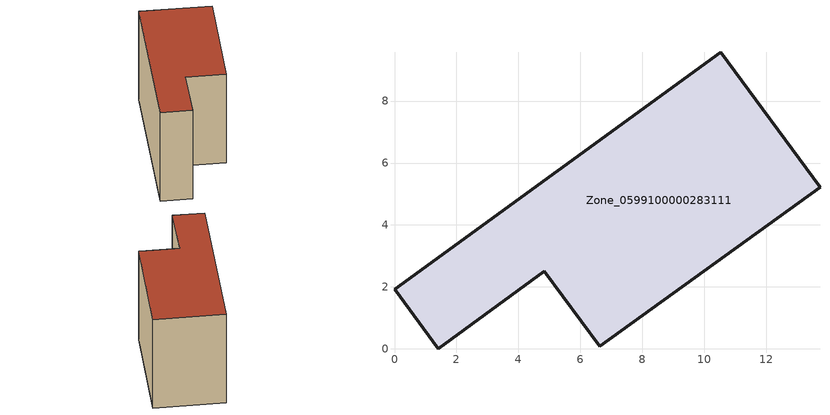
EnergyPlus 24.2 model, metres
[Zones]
Zone_0599100000283111
 floor ground (C_G): 4.84,2.51 1.41,0 0,1.93 10.53,9.58 13.74,5.21 6.62,0.08 z0
 wall outside (C_F): 10.53,9.58 0,1.93 1.41,0 4.84,2.51 6.62,0.08 13.74,5.21 10.53,9.58 z0:7.9
 roof outside (C_R): 6.62,0.08 13.74,5.21 10.53,9.58 0,1.93 1.41,0 4.84,2.51 z7.9
[BUILDING]
Pand.0599100000283111: North Axis=0; Terrain=City; Loads Convergence Tolerance Value=0.04; Temperature Convergence Tolerance Value=0.4; Solar Distribution=FullExterior; Maximum Number of Warmup Days=25; Minimum Number of Warmup Days=1
[Site:Location]
Rotterdam.The.Hague.AP_ZH_NLD Design_Conditions: Latitude=51.96; Longitude=4.45; Time Zone=1; Elevation=-4.5
[SITE:GROUNDTEMPERATURE:BUILDINGSURFACE]
18, 18, 18, 18, 18, 18, 18, 18, 18, 18, 18, 18
[MATERIAL] Thermal Absorptance=0.9; Solar Absorptance=0.7; Visible Absorptance=0.7
Name | Roughness | Thickness | Conductivity | Density | Specific Heat
G.TI.1975-1991 | MediumSmooth | 0.15 | 0.288461 | 540 | 1210
F.TI.1975-1991 | Rough | 0.3 | 0.230769 | 1920 | 840
R.TI.1975-1991 | MediumRough | 0.2 | 0.153846 | 1500 | 1000
[CONSTRUCTION]
C_G: G.TI.1975-1991
C_F: F.TI.1975-1991
C_R: R.TI.1975-1991
[ZONE]
Zone_0599100000283111: Type=1; Multiplier=1; Ceiling Height=Autocalculate; Volume=Autocalculate; Floor Area=autocalculate; Part of Total Floor Area=Yes
[ZONEINFILTRATION:DESIGNFLOWRATE]
Infil_Zone_0599100000283111: Zone or ZoneList or Space or SpaceList=Zone_0599100000283111; Schedule=AlwaysOn; Design Flow Rate Calculation Method=Flow/Area; Flow Rate per Floor Area=0.003; Constant Term Coefficient=1; Temperature Term Coefficient=0; Velocity Term Coefficient=0; Velocity Squared Term Coefficient=0
[HVACTEMPLATE:ZONE:IDEALLOADSAIRSYSTEM]
Zone_0599100000283111: Maximum Heating Supply Air Temperature=50; Minimum Cooling Supply Air Temperature=13; Maximum Heating Supply Air Humidity Ratio=0.0156; Minimum Cooling Supply Air Humidity Ratio=0.0077; Heating Limit=NoLimit; Cooling Limit=NoLimit; Dehumidification Control Type=ConstantSensibleHeatRatio; Cooling Sensible Heat Ratio=0.7; Dehumidification Setpoint=60; Humidification Control Type=None; Humidification Setpoint=30; Outdoor Air Method=None; Outdoor Air Flow Rate per Person=0.00944; Outdoor Air Flow Rate per Zone Floor Area=0; Outdoor Air Flow Rate per Zone=0; Demand Controlled Ventilation Type=None; Outdoor Air Economizer Type=NoEconomizer; Heat Recovery Type=None; Sensible Heat Recovery Effectiveness=0.7; Latent Heat Recovery Effectiveness=0.65
[ZONECONTROL:THERMOSTAT]
ThermostatControl_Zone_0599100000283111: Zone or ZoneList=Zone_0599100000283111; Control Type Schedule=DualSetpointControlType; Control 1=Thermostat_Zone_0599100000283111; Temperature Difference Between Cutout And Setpoint=0
[THERMOSTATSETPOINT:DUALSETPOINT]
Thermostat_Zone_0599100000283111: Heating Setpoint Temperature Schedule=HeatingSetpoint_Zone_0599100000283111; Cooling Setpoint Temperature Schedule=CoolingSetpoint_Zone_0599100000283111
[SCHEDULE:COMPACT]
HeatingSetpoint_Zone_0599100000283111: Through: 12/31, For: AllDays, Until: 24:00, 21
CoolingSetpoint_Zone_0599100000283111: Through: 12/31, For: AllDays, Until: 24:00, 24
DualSetpointControlType: Through: 12/31, For: AllDays, Until: 24:00, 4
AlwaysOn: Through: 12/31, For: AllDays, Until: 24:00, 1
